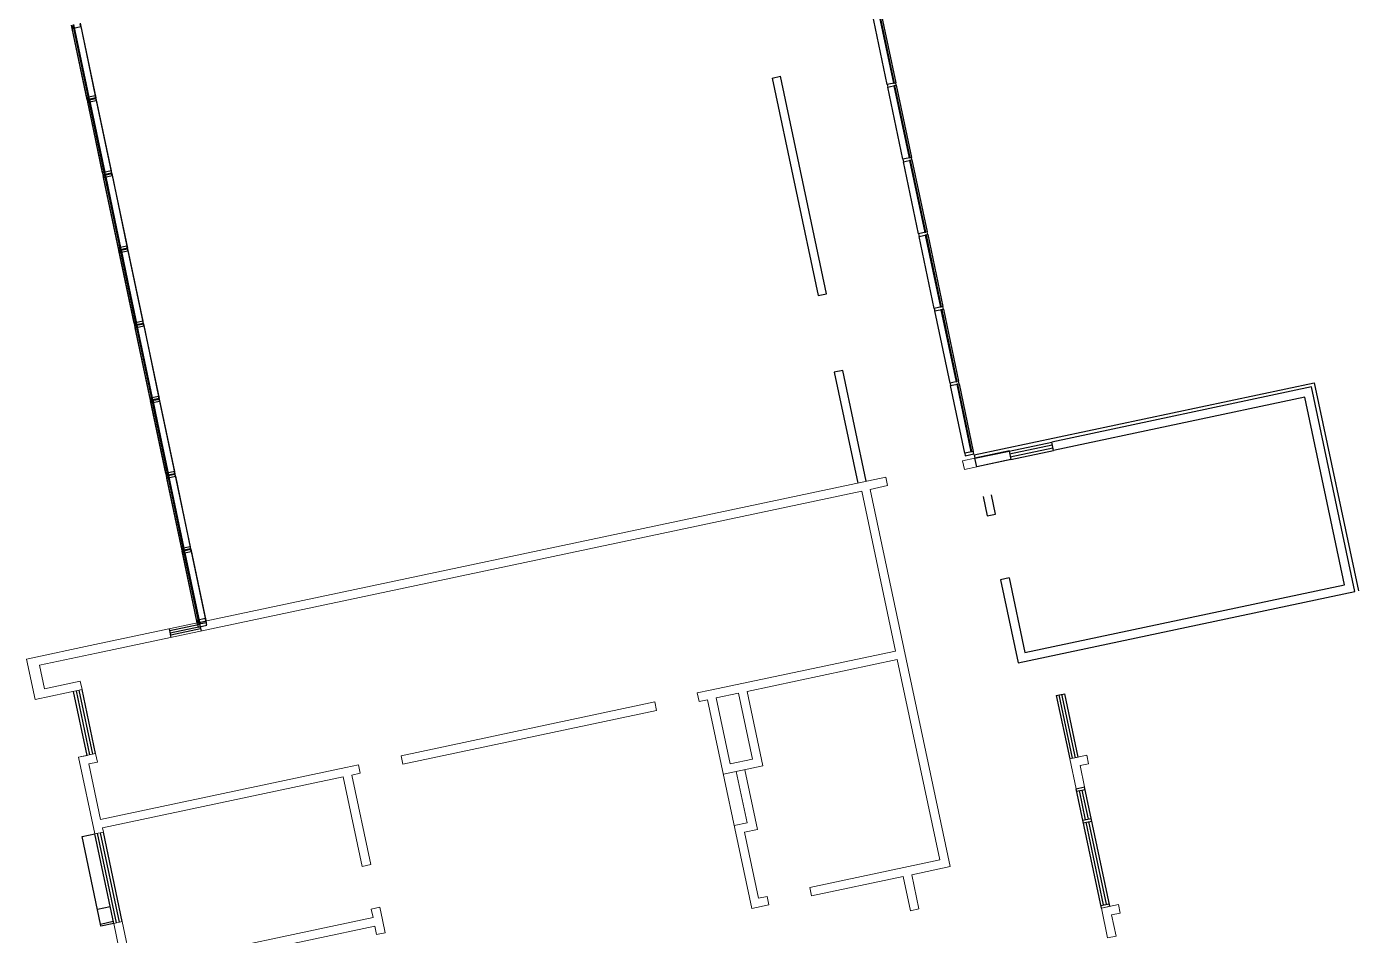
# Model space of a CAD drawing. Header units: millimetres. Extents: x 11680833 to 11851339, y -6212777 to -6078411.
# Drawn here: x 11682989 to 11713558, y -6132350 to -6111495 of the extents above; entities that cross this region are included whole.
import ezdxf

# ---------------------------------------------------------------- set-up
doc = ezdxf.new("R2010")
doc.units = ezdxf.units.MM
doc.header["$LTSCALE"] = 10
for name, color, linetype in [('$1$A-A-建筑索引', 3, 'Continuous'), ('A—墙体', 7, 'Continuous'), ('A—门窗', 135, 'Continuous')]:
    doc.layers.add(name, color=color, linetype=linetype)
doc.layers.add('E1-RI-2F$0$A-WALL', color=7, linetype='Continuous', lineweight=5)
doc.layers.add('E1-RV-2F$0$A-WALL', color=7, linetype='Continuous', lineweight=5)
doc.layers.get('$1$A-A-建筑索引').off()
doc.layers.get('0').off()
doc.styles.add('E1-RV-2F$0$ECADI', font='hzs.shx', dxfattribs={"width": 0.7, "bigfont": 'hztxt.shx'})

# ---------------------------------------------------------------- blocks, each defined once
blk = doc.blocks.new('E1-RV-2F')
at = {"layer": 'E1-RV-2F$0$A-WALL'}
for p, q in [((11712485, -6119765), (11706518, -6121028)), ((11713480, -6124461), (11712485, -6119765)), ((11712331, -6120002), (11706559, -6121224)), ((11713242, -6124306), (11712331, -6120002)), ((11706559, -6121224), (11706518, -6121028)), ((11705549, -6121233), (11704757, -6121401)), ((11704798, -6121596), (11704757, -6121401)), ((11705591, -6121429), (11704798, -6121596)), ((11705542, -6124148), (11705905, -6125860)), ((11705905, -6125860), (11713242, -6124306))]:
    blk.add_line(p, q, dxfattribs=at)
blk.add_lwpolyline([(11704757, -6121401), (11705539, -6121235), (11705581, -6121431), (11704798, -6121596)], close=True, dxfattribs=at)
for points in [[(11704943, -6122281), (11705036, -6122721), (11705232, -6122680), (11705138, -6122240)], [(11705542, -6124148), (11705347, -6124189), (11705750, -6126097), (11713480, -6124461)]]:
    blk.add_lwpolyline(points, dxfattribs=at)
at = {"color": 4, "style": 'E1-RV-2F$0$ECADI', "width": 0.7}
for tag, p in [('无障碍客梯', (11721336, -6174036, 0)), ('货梯', (11717277, -6174958))]:
    blk.add_attdef(tag, p, '', height=450, rotation=11.9526, dxfattribs=at)

msp = doc.modelspace()

# ---------------------------------------------------------------- linework, layer by layer
at = {"layer": 'A—墙体'}
for p, q in [((11700099, -6112676), (11700295, -6112635)), ((11700099, -6112676), (11701155, -6117666)), ((11701351, -6117624), (11700295, -6112635)), ((11701155, -6117666), (11701351, -6117624)), ((11701724, -6119385), (11701528, -6119427)), ((11701528, -6119427), (11702066, -6121970)), ((11702262, -6121929), (11701724, -6119385)), ((11712485, -6119765), (11706518, -6121028)), ((11713480, -6124461), (11712485, -6119765)), ((11712331, -6120002), (11706559, -6121224)), ((11713242, -6124306), (11712331, -6120002)), ((11706559, -6121224), (11706518, -6121028)), ((11705549, -6121233), (11704757, -6121401)), ((11704798, -6121596), (11704757, -6121401)), ((11705591, -6121429), (11704798, -6121596)), ((11705542, -6124148), (11705905, -6125860)), ((11705905, -6125860), (11713242, -6124306))]:
    msp.add_line(p, q, dxfattribs=at)
msp.add_lwpolyline([(11704757, -6121401), (11705539, -6121235), (11705581, -6121431), (11704798, -6121596)], close=True, dxfattribs=at)
for points in [[(11704943, -6122281), (11705036, -6122721), (11705232, -6122680), (11705138, -6122240)], [(11705542, -6124148), (11705347, -6124189), (11705750, -6126097), (11713480, -6124461)]]:
    msp.add_lwpolyline(points, dxfattribs=at)
at = {"layer": 'A—门窗'}
for p, q in [((11702743, -6112824), (11702395, -6111170)), ((11702536, -6111141), (11702884, -6112795)), ((11702909, -6112789), (11702560, -6111136)), ((11702590, -6111129), (11702938, -6112783)), ((11684370, -6113125), (11684020, -6111459)), ((11684024, -6111478), (11684036, -6111537)), ((11684036, -6111537), (11684232, -6111495)), ((11684380, -6113173), (11684036, -6111537)), ((11684050, -6111453), (11684400, -6113119)), ((11684066, -6111530), (11684410, -6113167)), ((11684425, -6113114), (11684074, -6111448)), ((11684435, -6113161), (11684091, -6111525)), ((11684215, -6111418), (11684566, -6113084)), ((11684232, -6111495), (11684219, -6111437)), ((11684232, -6111495), (11684576, -6113132)), ((11702884, -6112795), (11702909, -6112789)), ((11684400, -6113119), (11684425, -6113114)), ((11703103, -6114537), (11702755, -6112883)), ((11702921, -6112848), (11702896, -6112853)), ((11702896, -6112853), (11703244, -6114507)), ((11703269, -6114502), (11702921, -6112848)), ((11702951, -6112842), (11703299, -6114495)), ((11684733, -6114850), (11684383, -6113184)), ((11684743, -6114898), (11684393, -6113232)), ((11684410, -6113167), (11684435, -6113161)), ((11684437, -6113172), (11684413, -6113177)), ((11684413, -6113177), (11684763, -6114843)), ((11684448, -6113220), (11684423, -6113225)), ((11684423, -6113225), (11684773, -6114891)), ((11684788, -6114838), (11684437, -6113172)), ((11684798, -6114886), (11684448, -6113220)), ((11684578, -6113143), (11684929, -6114808)), ((11684589, -6113191), (11684939, -6114856)), ((11703464, -6116249), (11703116, -6114595)), ((11703244, -6114507), (11703269, -6114502)), ((11703281, -6114560), (11703257, -6114566)), ((11703257, -6114566), (11703605, -6116219)), ((11703629, -6116214), (11703281, -6114560)), ((11703311, -6114554), (11703659, -6116208)), ((11685096, -6116574), (11684746, -6114908)), ((11684763, -6114843), (11684788, -6114838)), ((11684773, -6114891), (11684798, -6114886)), ((11684800, -6114897), (11684776, -6114902)), ((11684776, -6114902), (11685126, -6116568)), ((11684811, -6114945), (11684786, -6114950)), ((11684786, -6114950), (11685136, -6116616)), ((11685151, -6116563), (11684800, -6114897)), ((11685161, -6116611), (11684811, -6114945)), ((11684941, -6114867), (11685292, -6116533)), ((11684952, -6114915), (11685302, -6116581)), ((11685107, -6116622), (11684756, -6114956)), ((11703824, -6117962), (11703476, -6116308)), ((11703605, -6116219), (11703629, -6116214)), ((11703642, -6116273), (11703617, -6116278)), ((11703617, -6116278), (11703965, -6117932)), ((11703990, -6117927), (11703642, -6116273)), ((11703672, -6116267), (11704020, -6117920)), ((11685459, -6118299), (11685109, -6116633)), ((11685470, -6118347), (11685119, -6116681)), ((11685126, -6116568), (11685151, -6116563)), ((11685136, -6116616), (11685161, -6116611)), ((11685164, -6116621), (11685139, -6116627)), ((11685139, -6116627), (11685489, -6118292)), ((11685174, -6116669), (11685149, -6116675)), ((11685149, -6116675), (11685499, -6118340)), ((11685514, -6118287), (11685164, -6116621)), ((11685524, -6118335), (11685174, -6116669)), ((11685304, -6116592), (11685655, -6118258)), ((11685315, -6116640), (11685665, -6118305)), ((11703965, -6117932), (11703990, -6117927)), ((11704002, -6117985), (11703977, -6117991)), ((11704002, -6117985), (11703977, -6117991)), ((11703977, -6117991), (11704326, -6119644)), ((11703977, -6117991), (11704326, -6119644)), ((11704350, -6119639), (11704002, -6117985)), ((11704350, -6119639), (11704002, -6117985)), ((11704032, -6117979), (11704380, -6119633)), ((11685489, -6118292), (11685514, -6118287)), ((11685668, -6118316), (11686018, -6119982)), ((11704185, -6119674), (11703837, -6118020)), ((11685822, -6120023), (11685472, -6118357)), ((11685833, -6120071), (11685482, -6118405)), ((11685499, -6118340), (11685524, -6118335)), ((11685527, -6118346), (11685502, -6118351)), ((11685502, -6118351), (11685852, -6120017)), ((11685537, -6118394), (11685512, -6118399)), ((11685512, -6118399), (11685862, -6120065)), ((11685877, -6120012), (11685527, -6118346)), ((11685887, -6120060), (11685537, -6118394)), ((11685678, -6118364), (11686028, -6120030)), ((11704524, -6121284), (11704197, -6119733)), ((11704326, -6119644), (11704350, -6119639)), ((11704326, -6119644), (11704350, -6119639)), ((11704363, -6119698), (11704338, -6119703)), ((11704363, -6119698), (11704338, -6119703)), ((11704338, -6119703), (11704665, -6121254)), ((11704338, -6119703), (11704665, -6121254)), ((11704689, -6121249), (11704363, -6119698)), ((11704689, -6121249), (11704363, -6119698)), ((11704393, -6119692), (11704719, -6121243)), ((11686186, -6121748), (11685835, -6120082)), ((11686196, -6121796), (11685845, -6120130)), ((11685852, -6120017), (11685877, -6120012)), ((11685862, -6120065), (11685887, -6120060)), ((11685890, -6120070), (11685865, -6120076)), ((11685865, -6120076), (11686215, -6121742)), ((11685900, -6120118), (11685875, -6120124)), ((11685875, -6120124), (11686226, -6121789)), ((11686240, -6121736), (11685890, -6120070)), ((11686250, -6121784), (11685900, -6120118)), ((11686031, -6120041), (11686381, -6121707)), ((11686041, -6120089), (11686391, -6121755)), ((11705539, -6121235), (11706518, -6121028)), ((11705539, -6121235), (11706518, -6121028)), ((11704665, -6121254), (11704689, -6121249)), ((11704665, -6121254), (11704689, -6121249)), ((11705553, -6121300), (11706532, -6121093)), ((11705553, -6121300), (11706532, -6121093)), ((11705567, -6121365), (11706545, -6121158)), ((11705567, -6121365), (11706545, -6121158)), ((11705581, -6121431), (11706559, -6121224)), ((11705581, -6121431), (11706559, -6121224)), ((11686549, -6123472), (11686198, -6121807)), ((11686559, -6123520), (11686208, -6121854)), ((11686215, -6121742), (11686240, -6121736)), ((11686226, -6121789), (11686250, -6121784)), ((11686253, -6121795), (11686228, -6121800)), ((11686228, -6121800), (11686578, -6123466)), ((11686263, -6121843), (11686238, -6121848)), ((11686238, -6121848), (11686589, -6123514)), ((11686603, -6123461), (11686253, -6121795)), ((11686613, -6123509), (11686263, -6121843)), ((11686394, -6121765), (11686744, -6123431)), ((11686404, -6121813), (11686754, -6123479)), ((11686578, -6123466), (11686603, -6123461)), ((11686589, -6123514), (11686613, -6123509)), ((11686757, -6123490), (11687101, -6125126)), ((11686905, -6125168), (11686561, -6123531)), ((11686915, -6125216), (11686571, -6123579)), ((11686616, -6123520), (11686591, -6123525)), ((11686591, -6123525), (11686925, -6125114)), ((11686626, -6123568), (11686601, -6123573)), ((11686601, -6123573), (11686945, -6125209)), ((11686950, -6125109), (11686616, -6123520)), ((11686970, -6125204), (11686626, -6123568)), ((11686767, -6123538), (11687111, -6125174)), ((11686308, -6125511), (11686267, -6125315)), ((11686962, -6125219), (11686277, -6125364)), ((11686972, -6125268), (11686287, -6125413)), ((11686982, -6125317), (11686298, -6125462)), ((11686951, -6125170), (11686993, -6125366)), ((11684377, -6128219), (11684066, -6126752)), ((11684442, -6128205), (11684132, -6126738)), ((11684507, -6128192), (11684197, -6126724)), ((11684573, -6128178), (11684262, -6126710)), ((11706624, -6126846), (11706821, -6126805)), ((11706624, -6126846), (11706932, -6128300)), ((11706998, -6128286), (11706690, -6126832)), ((11707063, -6128272), (11706755, -6126818)), ((11707128, -6128258), (11706821, -6126805)), ((11707078, -6128984), (11707273, -6128943)), ((11707658, -6131724), (11707078, -6128984)), ((11707090, -6129043), (11707286, -6129002)), ((11707208, -6128957), (11707208, -6128957)), ((11707361, -6129681), (11707221, -6129016)), ((11707853, -6131682), (11707273, -6128943)), ((11707296, -6129695), (11707155, -6129029)), ((11707231, -6129708), (11707427, -6129667)), ((11707243, -6129767), (11707439, -6129726)), ((11707710, -6131651), (11707309, -6129753)), ((11707776, -6131637), (11707374, -6129740)), ((11684989, -6132076), (11684554, -6130022)), ((11685054, -6132062), (11684619, -6130008)), ((11685120, -6132049), (11684685, -6129994)), ((11685185, -6132035), (11684750, -6129980)), ((11707645, -6131665), (11707841, -6131624))]:
    msp.add_line(p, q, dxfattribs=at)
at = {"layer": 'A—门窗', "extrusion": (0, 0, -1)}
for p, q in [((11702938, -6112783), (11702743, -6112824)), ((11702951, -6112842), (11702938, -6112783)), ((11684566, -6113084), (11684370, -6113125)), ((11684578, -6113143), (11684566, -6113084)), ((11702743, -6112824), (11702755, -6112883)), ((11702755, -6112883), (11702951, -6112842)), ((11684370, -6113125), (11684383, -6113184)), ((11684576, -6113132), (11684380, -6113173)), ((11684380, -6113173), (11684393, -6113232)), ((11684383, -6113184), (11684578, -6113143)), ((11684393, -6113232), (11684589, -6113191)), ((11684589, -6113191), (11684576, -6113132)), ((11703299, -6114495), (11703103, -6114537)), ((11703103, -6114537), (11703116, -6114595)), ((11703116, -6114595), (11703311, -6114554)), ((11703311, -6114554), (11703299, -6114495)), ((11684929, -6114808), (11684733, -6114850)), ((11684733, -6114850), (11684746, -6114908)), ((11684939, -6114856), (11684743, -6114898)), ((11684743, -6114898), (11684756, -6114956)), ((11684746, -6114908), (11684941, -6114867)), ((11684756, -6114956), (11684952, -6114915)), ((11684941, -6114867), (11684929, -6114808)), ((11684952, -6114915), (11684939, -6114856)), ((11703659, -6116208), (11703464, -6116249)), ((11703659, -6116208), (11703464, -6116249)), ((11703464, -6116249), (11703476, -6116308)), ((11703464, -6116249), (11703476, -6116308)), ((11703476, -6116308), (11703672, -6116267)), ((11703476, -6116308), (11703672, -6116267)), ((11703672, -6116267), (11703659, -6116208)), ((11703672, -6116267), (11703659, -6116208)), ((11685292, -6116533), (11685096, -6116574)), ((11685096, -6116574), (11685109, -6116633)), ((11685302, -6116581), (11685107, -6116622)), ((11685107, -6116622), (11685119, -6116681)), ((11685109, -6116633), (11685304, -6116592)), ((11685119, -6116681), (11685315, -6116640)), ((11685304, -6116592), (11685292, -6116533)), ((11685315, -6116640), (11685302, -6116581)), ((11704020, -6117920), (11703824, -6117962)), ((11704020, -6117920), (11703824, -6117962)), ((11703824, -6117962), (11703837, -6118020)), ((11703824, -6117962), (11703837, -6118020)), ((11703837, -6118020), (11704032, -6117979)), ((11703837, -6118020), (11704032, -6117979)), ((11704032, -6117979), (11704020, -6117920)), ((11704032, -6117979), (11704020, -6117920)), ((11685655, -6118258), (11685459, -6118299)), ((11685459, -6118299), (11685472, -6118357)), ((11685665, -6118305), (11685470, -6118347)), ((11685472, -6118357), (11685668, -6118316)), ((11685668, -6118316), (11685655, -6118258)), ((11685678, -6118364), (11685665, -6118305)), ((11685470, -6118347), (11685482, -6118405)), ((11685482, -6118405), (11685678, -6118364)), ((11704380, -6119633), (11704185, -6119674)), ((11704380, -6119633), (11704185, -6119674)), ((11704185, -6119674), (11704197, -6119733)), ((11704185, -6119674), (11704197, -6119733)), ((11704197, -6119733), (11704393, -6119692)), ((11704197, -6119733), (11704393, -6119692)), ((11704393, -6119692), (11704380, -6119633)), ((11704393, -6119692), (11704380, -6119633)), ((11686018, -6119982), (11685822, -6120023)), ((11685822, -6120023), (11685835, -6120082)), ((11686028, -6120030), (11685833, -6120071)), ((11685833, -6120071), (11685845, -6120130)), ((11685835, -6120082), (11686031, -6120041)), ((11685845, -6120130), (11686041, -6120089)), ((11686031, -6120041), (11686018, -6119982)), ((11686041, -6120089), (11686028, -6120030)), ((11704719, -6121243), (11704524, -6121284)), ((11704719, -6121243), (11704524, -6121284)), ((11704524, -6121284), (11704536, -6121343)), ((11704524, -6121284), (11704536, -6121343)), ((11704536, -6121343), (11704731, -6121302)), ((11704536, -6121343), (11704731, -6121302)), ((11704732, -6121302), (11704719, -6121243)), ((11704732, -6121302), (11704719, -6121243)), ((11686381, -6121707), (11686186, -6121748)), ((11686186, -6121748), (11686198, -6121807)), ((11686391, -6121755), (11686196, -6121796)), ((11686196, -6121796), (11686208, -6121854)), ((11686198, -6121807), (11686394, -6121765)), ((11686208, -6121854), (11686404, -6121813)), ((11686394, -6121765), (11686381, -6121707)), ((11686404, -6121813), (11686391, -6121755)), ((11686744, -6123431), (11686549, -6123472)), ((11686549, -6123472), (11686561, -6123531)), ((11686754, -6123479), (11686559, -6123520)), ((11686561, -6123531), (11686757, -6123490)), ((11686757, -6123490), (11686744, -6123431)), ((11686767, -6123538), (11686754, -6123479)), ((11686559, -6123520), (11686571, -6123579)), ((11686571, -6123579), (11686767, -6123538)), ((11687091, -6125079), (11686896, -6125120)), ((11686896, -6125120), (11686908, -6125179)), ((11686908, -6125179), (11687104, -6125138)), ((11687111, -6125174), (11686915, -6125216)), ((11686915, -6125216), (11686928, -6125274)), ((11686928, -6125274), (11687124, -6125233)), ((11687104, -6125138), (11687091, -6125079)), ((11687124, -6125233), (11687111, -6125174))]:
    msp.add_line(p, q, dxfattribs=at)
at = {"layer": 'A—门窗', "color": 8}
for p, q in [((11704740, -6121322), (11712547, -6119670)), ((11712547, -6119670), (11713558, -6124444)), ((11704740, -6121322), (11704757, -6121401)), ((11684613, -6131747), (11684906, -6131685))]:
    msp.add_line(p, q, dxfattribs=at)
for points in [[(11684685, -6132089), (11684261, -6130084), (11684554, -6130022)], [(11684989, -6132076), (11684696, -6132138), (11684685, -6132089), (11684979, -6132027)]]:
    msp.add_lwpolyline(points, dxfattribs=at)
at = {"layer": 'E1-RI-2F$0$A-WALL'}
for p, q in [((11704473, -6121461), (11704757, -6121401)), ((11704757, -6121401), (11704473, -6121461)), ((11704514, -6121656), (11704473, -6121461)), ((11704473, -6121461), (11704514, -6121656)), ((11704514, -6121656), (11704798, -6121596)), ((11704798, -6121596), (11704757, -6121401)), ((11702712, -6121834), (11684554, -6125677)), ((11702753, -6122029), (11702712, -6121834)), ((11702157, -6122156), (11684596, -6125873)), ((11702933, -6125824), (11702157, -6122156)), ((11702352, -6122114), (11702753, -6122029)), ((11704185, -6130772), (11702352, -6122114)), ((11684554, -6125677), (11682989, -6126009)), ((11684596, -6125873), (11683285, -6126151)), ((11698678, -6126725), (11702933, -6125824)), ((11682989, -6126009), (11683185, -6126938)), ((11683398, -6126689), (11683285, -6126151)), ((11699526, -6126750, 0), (11702975, -6126020)), ((11703948, -6130618), (11702975, -6126020)), ((11684221, -6126515), (11683398, -6126689)), ((11684221, -6126515), (11684262, -6126710)), ((11684262, -6126710), (11683185, -6126938)), ((11698678, -6126725), (11698384, -6126787)), ((11698384, -6126787), (11698426, -6126983)), ((11698817, -6126900), (11699331, -6126791)), ((11699652, -6128308, 0), (11699331, -6126791, 0)), ((11699889, -6128462, 0), (11699526, -6126750, 0)), ((11697406, -6126994), (11691585, -6128227)), ((11697447, -6127190), (11697406, -6126994)), ((11698426, -6126983), (11698621, -6126942)), ((11698621, -6126942), (11699636, -6131735)), ((11699138, -6128417), (11698817, -6126900)), ((11691626, -6128422), (11697447, -6127190)), ((11684181, -6128261), (11684573, -6128178)), ((11684377, -6128219), (11684181, -6128261)), ((11684181, -6128261), (11684377, -6128219)), ((11684181, -6128261), (11684554, -6130022)), ((11684418, -6128415), (11684614, -6128373)), ((11684614, -6128373), (11684573, -6128178)), ((11691585, -6128227), (11691626, -6128422)), ((11699138, -6128417, 0), (11699652, -6128308, 0)), ((11706933, -6128300), (11707128, -6128258)), ((11684418, -6128415), (11684688, -6129687)), ((11684688, -6129687), (11690313, -6128496)), ((11690607, -6128434), (11690313, -6128496)), ((11690452, -6128671), (11690648, -6128629)), ((11690887, -6130725), (11690452, -6128671)), ((11690648, -6128629), (11690607, -6128434)), ((11698984, -6128654, 0), (11699889, -6128462, 0)), ((11699526, -6129765), (11699277, -6128591)), ((11699763, -6129920), (11699473, -6128550)), ((11684729, -6129882), (11690257, -6128712)), ((11690257, -6128712), (11690692, -6130767)), ((11707078, -6128984), (11707273, -6128943)), ((11684729, -6129882), (11684750, -6129980)), ((11699232, -6129828, 0), (11699526, -6129765, 0)), ((11699469, -6129982, 0), (11699763, -6129920, 0)), ((11684554, -6130022), (11684750, -6129980)), ((11699790, -6131498), (11699469, -6129982)), ((11690692, -6130767), (11690887, -6130725)), ((11700964, -6131250), (11703948, -6130618)), ((11703305, -6130959), (11704185, -6130772)), ((11701006, -6131445), (11703109, -6131000)), ((11703109, -6131000), (11703275, -6131783)), ((11703305, -6130959), (11703470, -6131741)), ((11699790, -6131498), (11699986, -6131457)), ((11700027, -6131652), (11699986, -6131457)), ((11701006, -6131445), (11700964, -6131250)), ((11691094, -6131704), (11690899, -6131745)), ((11690899, -6131745), (11690940, -6131941)), ((11691156, -6131997), (11691094, -6131704)), ((11699636, -6131735), (11700027, -6131652)), ((11703470, -6131741), (11703275, -6131783)), ((11707658, -6131724), (11707853, -6131682)), ((11684989, -6132076), (11685185, -6132035)), ((11685185, -6132035), (11685413, -6133111)), ((11685413, -6133111), (11690940, -6131941)), ((11691219, -6132291), (11691156, -6131997)), ((11684989, -6132076), (11685289, -6133495)), ((11685454, -6133307), (11690981, -6132136)), ((11690981, -6132136), (11691023, -6132332)), ((11691023, -6132332), (11691219, -6132291))]:
    msp.add_line(p, q, dxfattribs=at)
for points in [[(11706933, -6128300), (11707324, -6128217), (11707365, -6128412), (11707170, -6128454), (11707273, -6128943), (11707078, -6128984), (11706933, -6128300)], [(11707658, -6131724), (11708049, -6131641), (11708090, -6131837), (11707895, -6131878), (11707998, -6132367), (11707803, -6132409), (11707658, -6131724)]]:
    msp.add_lwpolyline(points, dxfattribs=at)

# ---------------------------------------------------------------- block references
at = {"layer": '$1$A-A-建筑索引', "color": 3}
msp.add_blockref('E1-RV-2F', (0, 0), dxfattribs=at)

doc.saveas('drawing.dxf')
